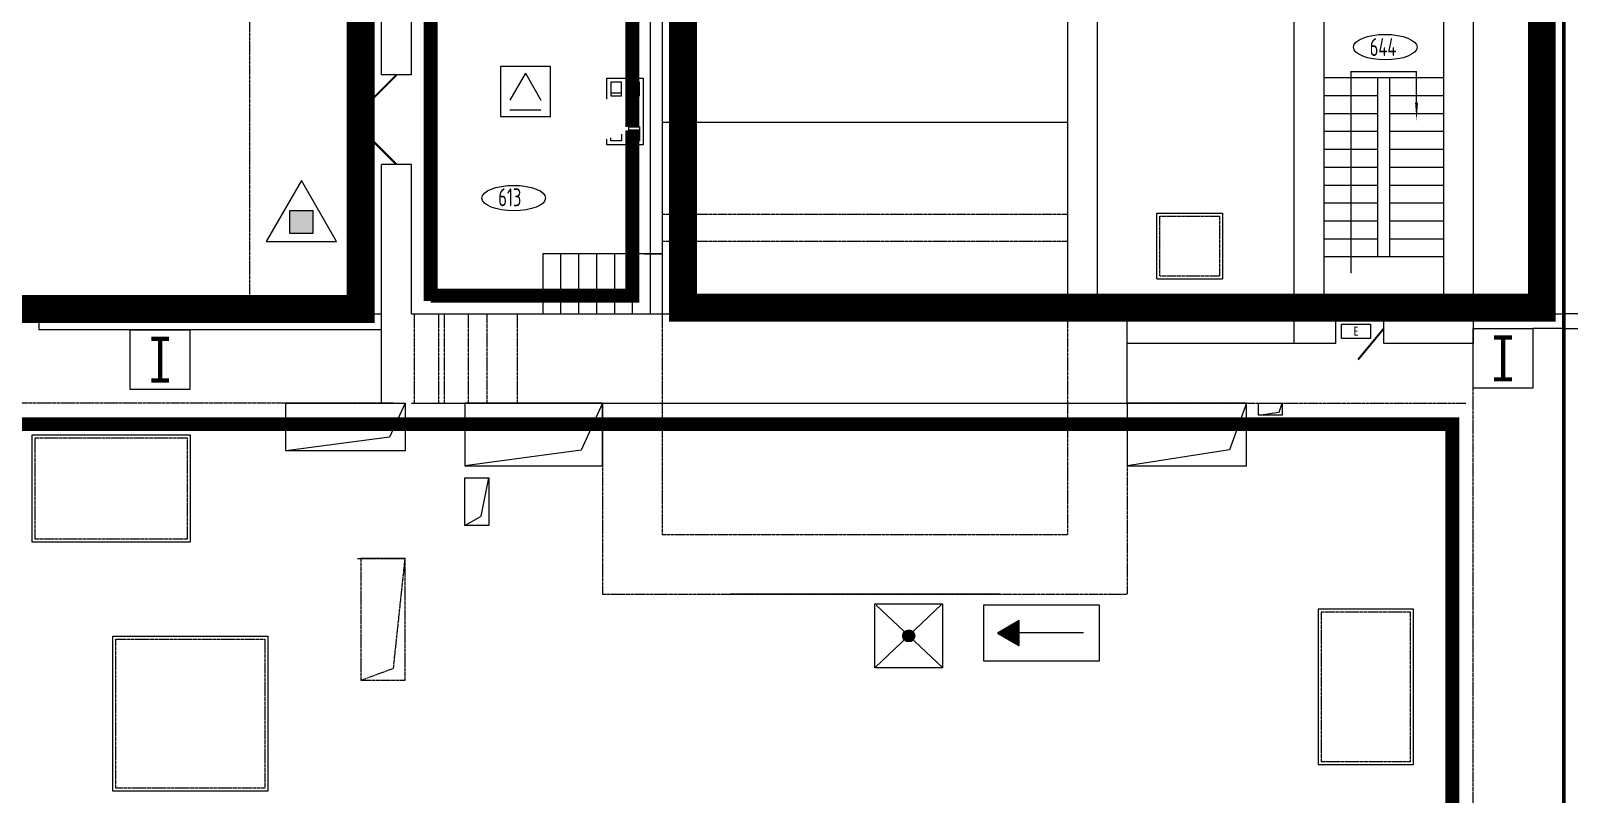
# Model space of a CAD drawing. Header units: millimetres. Extents: x 2756 to 52640, y 2442 to 34683.
# Drawn here: x 19436 to 30169, y 11333 to 16659 of the extents above; entities that cross this region are included whole.
import ezdxf

# ---------------------------------------------------------------- set-up
doc = ezdxf.new("R2010")
doc.units = ezdxf.units.MM
doc.linetypes.add('ACAD_ISO02W100', pattern=[15, 12, -3])
for name, color, linetype, lineweight in [('D0墙体', 7, 'Continuous', 0), ('D0标注及说明', 7, 'Continuous', 0), ('D1墙体', 7, 'Continuous', 0), ('D2墙体', 7, 'Continuous', 0), ('SFS-A', 1, 'Continuous', 0), ('TK', 7, 'Continuous', 20)]:
    doc.layers.add(name, color=color, linetype=linetype, lineweight=lineweight)
for name, color, linetype in [('LYQ2', 2, 'Continuous'), ('qx-txt', 7, 'Continuous'), ('报警设备', 6, 'Continuous')]:
    doc.layers.add(name, color=color, linetype=linetype)
doc.styles.add('文字及标注', font='tssdeng.shx', dxfattribs={"width": 0.7, "bigfont": 'hztxt.shx'})

# ---------------------------------------------------------------- blocks, each defined once
blk = doc.blocks.new('SL-点型感光探测器')
at = {"color": 7, "lineweight": 0}
for q in [(-155.3580499143718, 162.6386189311888), (155.3580499143427, 162.6386189311888)]:
    blk.add_line((-1.449507180950604e-11, 435.2970977849081), q, dxfattribs=at)
at = {"color": 7, "lineweight": 0, "ltscale": 2}
blk.add_line((-155.3580499143718, 65.18490789255156), (155.3580499143427, 65.18490789255156), dxfattribs=at)
at = {"color": 1, "lineweight": 0}
blk.add_lwpolyline([(-250.0000000000146, 500), (-250.0000000000146, 0), (249.9999999999854, 0), (249.9999999999854, 500), (-250.0000000000146, 500)], dxfattribs=at)
blk = doc.blocks.new('$ATTACHMENT$00000214')
at = {"lineweight": 0}
blk.add_hatch(color=1, dxfattribs=at).paths.add_polyline_path([(-64.92232553117356, 1.936813719180464), (64.922325531159, 1.936813719180464), (64.922325531159, -127.9078373431521), (-64.92232553117356, -127.9078373431521)])
at = {"color": 1, "lineweight": 0}
for points in [[(0, 171.8081853693711), (-198.3870041439732, -171.8081853693711), (198.3870041439732, -171.8081853693711)], [(-64.92232553117356, 1.936813719180464), (64.922325531159, 1.936813719180464), (64.922325531159, -127.9078373431521), (-64.92232553117356, -127.9078373431521)]]:
    blk.add_lwpolyline(points, close=True, dxfattribs=at)
blk = doc.blocks.new('A$C765B60D6')
at = {"color": 3, "lineweight": 5}
blk.add_lwpolyline([(0, 771.6371160402196), (1585.686911560129, 771.6371160402196), (1585.686911560129, 0), (0, 0)], close=True, dxfattribs=at)
at = {"color": 3, "lineweight": 5, "width": 0.8}
blk.add_text('E', height=496.1288737534639, dxfattribs=at).set_placement((663.0202922341414, 141.1532209556608))
blk = doc.blocks.new('A$C39B32D12')
at = {"layer": 'qx-txt', "lineweight": 0}
h = blk.add_hatch(color=3, dxfattribs=at)
edge = h.paths.add_edge_path()
edge.add_arc((325.1512975692749, 305.7253608094761), 57.27387669861436, 0, 360)
at = {"layer": 'qx-txt', "color": 3, "lineweight": 0}
for p, q in [((644.0317051261663, 608.9237638772465), (0.3758913278579712, 0.2877703091362491)), ((11.49230728670955, 600.232866265811), (647.8176971897483, 1.229672488989308))]:
    blk.add_line(p, q, dxfattribs=at)
blk.add_lwpolyline([(-0.0003851838409900665, 614.8428562376648), (649.0975018683821, 614.8428562376648), (649.0975018683821, 0.0009058236610144377), (-0.0003851838409900665, 0.0009058236610144377)], close=True, dxfattribs=at)
blk.add_circle((325.1512975692749, 305.7253608094761), 57.27387669861436, dxfattribs=at)
blk = doc.blocks.new('A$C6C9F09AC')
at = {"lineweight": 0}
h = blk.add_hatch(dxfattribs=at)
h.set_pattern_fill('_USER', color=3, scale=0.7, angle=180, style=0, pattern_type=0)
h.set_pattern_definition([(180, (764544.5928452448, -47447.62818769588), (-8.572527594031472e-17, -0.7), [])])
h.paths.add_polyline_path([(130.6828948773909, 269.258340880333), (338.5600067856722, 149.2404343618255), (338.5600067856722, 389.2762473988405)])
at = {"color": 3, "lineweight": 0}
blk.add_line((958.9542932850309, 270.6297503627284), (270.4263626234606, 270.6297503627284), dxfattribs=at)
for points in [[(1109.980838092277, -8.731149137020111e-11), (2.328306436538696e-10, -8.731149137020111e-11), (2.328306436538696e-10, 540.1459812280664), (1109.980838092277, 540.1459812280664)], [(130.6828948773909, 269.258340880333), (338.5600067856722, 149.2404343618255), (338.5600067856722, 389.2762473988405)]]:
    blk.add_lwpolyline(points, close=True, dxfattribs=at)

msp = doc.modelspace()

# ---------------------------------------------------------------- linework, layer by layer
at = {"color": 5, "const_width": 194.8072896}
msp.add_lwpolyline([(2908.365023330174, 24449.53920148479), (29977.80893894387, 24449.53920148479), (29977.80893894387, 14727.32616438079), (23986.54138168888, 14727.32616438079), (23986.54138168888, 18391.6476178116), (21737.24967123041, 18391.6476178116), (21737.24967123041, 14718.72547315681), (16029.13422626242, 14718.72547315681), (16029.13422626242, 18391.6476178116), (13779.84251580396, 18391.6476178116), (13779.84251580396, 14831.42620603522), (2908.365023330174, 14831.42620603522)], close=True, dxfattribs=at)
at = {"color": 1, "const_width": 97.40364480000002}
for points in [[(23632.235831912, 15987.82045532859), (23632.235831912, 18129.16134705828), (22225.51142569524, 18129.16134705828), (22225.51142569524, 15620.69596929676)], [(22225.51142569524, 14810.45203105747), (23632.235831912, 14810.45203105747), (23632.235831912, 15964.22155291252)], [(22225.51142569524, 15620.69596929676), (22225.51142569524, 14772.97601620518)]]:
    msp.add_lwpolyline(points, dxfattribs=at)
msp.add_lwpolyline([(29353.20869126156, 13914.61502395585), (3116.565105906775, 13914.61502395585), (3116.565105906775, 5046.022325732891), (29353.20869126156, 5046.022325732891)], close=True, dxfattribs=at)
at = {"layer": 'D0墙体', "color": 0}
for p, q in [((30132.24240942099, 4691.716775968118), (30132.24240942099, 25604.37999819711)), ((30132.24240942099, 4691.716775966954), (30132.24240942099, 25604.37999819571)), ((30123.91440614368, 4691.716775968118), (30123.91440614368, 24595.64466868472)), ((30140.57041269806, 4691.716775966954), (30140.57041269806, 24595.64466868332)), ((26875.99311821474, 22066.01366557894), (26875.99311821474, 14685.32073883517)), ((23840.43591448883, 21857.81358302923), (23840.43591448883, 15101.72090396183)), ((26667.79303566212, 21857.81358302923), (26667.79303566212, 14685.32073883517)), ((21883.35513843023, 16350.92139932062), (21883.35513843023, 18328.82218362615)), ((22091.55522100729, 16350.92139932062), (22091.55522100729, 18245.54215061167)), ((23757.15588145316, 18245.54215061167), (23757.15588145316, 15101.72090396183)), ((22091.55522100729, 16350.92139932062), (21883.35513843023, 16350.92139932062)), ((29291.11407590899, 16330.10139105868), (28458.31374564915, 16330.10139105868)), ((28645.69381997347, 16374.31639247751), (28645.69381997347, 14968.97602482318)), ((28645.69381997347, 16374.31639247751), (29103.73400160865, 16374.31639247751)), ((28833.07389427358, 15080.90089571188), (28833.07389427358, 16330.10139105868)), ((28916.35392730901, 15080.90089571188), (28916.35392730901, 16330.10139105868)), ((29103.73400160865, 16154.2785561808), (29103.73400160865, 16374.31639247751)), ((28833.07389427358, 16205.18134153253), (28458.31374564915, 16205.18134153253)), ((29291.11407590899, 16205.18134153253), (28916.35392730901, 16205.18134153253)), ((26667.79303566212, 16017.80126722043), (23840.43591448883, 16017.80126722043)), ((28833.07389427358, 16080.26129199416), (28458.31374564915, 16080.26129199416)), ((29291.11407590899, 16080.26129199416), (28916.35392730901, 16080.26129199416)), ((28833.07389427358, 15955.34124245579), (28458.31374564915, 15955.34124245579)), ((29291.11407590899, 15955.34124245579), (28916.35392730901, 15955.34124245579)), ((28833.07389427358, 15830.42119292068), (28458.31374564915, 15830.42119292068)), ((29291.11407590899, 15830.42119292068), (28916.35392730901, 15830.42119292068)), ((21883.35513843023, 14060.72049115589), (21883.35513843023, 15726.32115162924)), ((22091.55522100729, 15726.32115162924), (21883.35513843023, 15726.32115162924)), ((22091.55522100729, 14685.32073883517), (22091.55522100729, 15726.32115162924)), ((28833.07389427358, 15705.50114337928), (28458.31374564915, 15705.50114337928)), ((29291.11407590899, 15705.50114337928), (28916.35392730901, 15705.50114337928)), ((28833.07389427358, 15580.58109384115), (28458.31374564915, 15580.58109384115)), ((29291.11407590899, 15580.58109384115), (28916.35392730901, 15580.58109384115)), ((28833.07389427358, 15455.66104430277), (28458.31374564915, 15455.66104430277)), ((29291.11407590899, 15455.66104430277), (28916.35392730901, 15455.66104430277)), ((27292.39328331998, 14928.91483543595), (27292.39328331998, 15386.95501706531)), ((27292.39328331998, 15386.95501706531), (27750.43346495563, 15386.95501706531)), ((27750.43346495563, 15386.95501706531), (27750.43346495563, 14928.91483543595)), ((28833.07389427358, 15330.74099477651), (28458.31374564915, 15330.74099477651)), ((29291.11407590899, 15330.74099477651), (28916.35392730901, 15330.74099477651)), ((28833.07389427358, 15205.82094523837), (28458.31374564915, 15205.82094523837)), ((29291.11407590899, 15205.82094523837), (28916.35392730901, 15205.82094523837)), ((23840.43591448883, 15101.72090396183), (23007.63558425367, 15101.72090396183)), ((23007.63558425367, 15101.72090396183), (23007.63558425367, 14685.32073883517)), ((23132.55563377109, 15101.72090396183), (23132.55563377109, 14685.32073883517)), ((23257.47568331225, 15101.72090396183), (23257.47568331225, 14685.32073883517)), ((23382.39573285365, 15101.72090396183), (23382.39573285365, 14685.32073883517)), ((23507.31578239505, 15101.72090396183), (23507.31578239505, 14685.32073883517)), ((23632.235831912, 15101.72090396183), (23632.235831912, 14685.32073883517)), ((23715.5158649479, 15101.72090396183), (23840.43591448883, 15101.72090396183)), ((23757.15588145316, 15101.72090396183), (23757.15588145316, 14685.32073883517)), ((23841.0378327338, 15101.72090396183), (23841.0378327338, 14685.32073883517)), ((29291.11407590899, 15080.90089571188), (28458.31374564915, 15080.90089571188)), ((27292.39328331998, 14928.91483543595), (27750.43346495563, 14928.91483543595)), ((15883.02875906261, 14685.32073883517), (21883.35513843023, 14685.32073883517)), ((19491.13618981428, 14685.32073883517), (19491.13618981428, 14572.620005957)), ((22091.55522100729, 14685.32073883517), (23840.43591448883, 14685.32073883517)), ((23840.43591448883, 14685.32073883517), (26667.79303566212, 14685.32073883517)), ((28250.11366312098, 14685.32073883517), (26875.99311821474, 14685.32073883517)), ((27084.19320079181, 14060.72049115589), (27084.19320079181, 14685.32073883517)), ((28541.59377868506, 14477.12065628232), (28541.59377868506, 14685.32073883517)), ((28874.71391077907, 14685.32073883517), (29291.11407590899, 14685.32073883517)), ((28874.71391077907, 14477.12065628232), (28874.71391077907, 14685.32073883517)), ((29374.39410892021, 14685.32073883517), (30123.91440614368, 14685.32073883517)), ((30890.09070992199, 14685.32073883401), (30140.57041269806, 14685.32073883401)), ((21883.35513843023, 14572.620005957), (19491.13618981428, 14572.620005957)), ((22091.55522100729, 14060.72049115589), (27084.19320079181, 14060.72049115589)), ((26194.25251309419, 12728.23996277052), (24315.71573642115, 12728.23996277052))]:
    msp.add_line(p, q, dxfattribs=at)
at = {"layer": 'D0墙体', "color": 0, "linetype": 'ACAD_ISO02W100'}
for p, q in [((26667.79303566212, 15376.54501294196), (23840.43591448883, 15376.54501294196)), ((27313.21329159694, 14949.7348436887), (27313.21329159694, 15366.13500880348)), ((27313.21329159694, 15366.13500880348), (27729.61345670265, 15366.13500880348)), ((27729.61345670265, 15366.13500880348), (27729.61345670265, 14949.7348436887)), ((26667.79303566212, 15189.16493862696), (23840.43591448883, 15189.16493862696)), ((27313.21329159694, 14949.7348436887), (27729.61345670265, 14949.7348436887)), ((23840.43591448883, 14685.32073883517), (23840.43591448883, 13144.64012789718)), ((26667.79303566212, 14685.32073883517), (26667.79303566212, 13144.64012789718)), ((21966.63517146566, 14060.72049115589), (15799.74872602717, 14060.72049115589)), ((23424.03574938336, 14060.72049115589), (23424.03574938336, 12728.23996277052)), ((27084.19320079181, 14060.72049115589), (27084.19320079181, 12728.23996277052)), ((27084.19320079181, 14060.72049115589), (29447.26413780529, 14060.72049115589)), ((29499.31415846138, 7981.27808042118), (29499.31415846138, 14164.82053205432)), ((23840.43591448883, 13144.64012789718), (26667.79303566212, 13144.64012789718)), ((21714.71307155778, 12978.08006184423), (22047.83320362805, 12978.08006184423)), ((21966.57979842144, 12212.44686110402), (22047.83320362805, 12978.08006184423)), ((23424.03574938336, 12728.23996277052), (27084.19320079181, 12728.23996277052)), ((21739.69708146164, 12128.62372501279), (21966.57979842144, 12212.44686110402))]:
    msp.add_line(p, q, dxfattribs=at)
for points in [[(16801.19112313431, 14685.32073883517), (20965.19277433408, 14685.32073883517), (20965.19277433408, 17183.72172955578), (16801.19112313431, 17183.72172955578)], [(20527.97260095188, 13111.32811469553), (19466.15217991112, 13111.32811469553), (19466.15217991112, 13819.20839539255), (20527.97260095188, 13819.20839539255)], [(22047.83320362805, 12978.08006184423), (21739.69708146164, 12978.08006184423), (21739.69708146164, 12128.62372501279), (22047.83320362805, 12128.62372501279)], [(29062.09398507918, 12603.31991324425), (28437.49373739641, 12603.31991324425), (28437.49373739641, 11562.31950043529), (29062.09398507918, 11562.31950043529)], [(21069.29281562273, 11374.93942613542), (20028.29240281074, 11374.93942613542), (20028.29240281074, 12415.93983894135), (21069.29281562273, 12415.93983894135)]]:
    msp.add_lwpolyline(points, close=True, dxfattribs=at)
at = {"layer": 'D0墙体', "color": 0}
for points in [[(28541.59377868506, 14477.12065628232), (28250.11366312098, 14477.12065628232), (28250.11366312098, 16933.88163047927), (29499.31415846138, 16933.88163047927), (29499.31415846138, 14477.12065628232), (28874.71391077907, 14477.12065628232)], [(28541.59377868506, 14685.32073883517), (28458.31374564915, 14685.32073883517), (28458.31374564915, 16725.68154792642), (29291.11407590899, 16725.68154792642), (29291.11407590899, 14685.32073883517), (28874.71391077907, 14685.32073883517)]]:
    msp.add_lwpolyline(points, dxfattribs=at)
msp.add_lwpolyline([(29103.73400160865, 16157.28580932113, 20.82000825597093, 0, 0), (29103.73400160865, 16029.35850665453, 0, 0, 0)], format="xyseb", dxfattribs=at)
at = {"layer": 'D0墙体', "color": 0, "const_width": 29.74286893710134}
for points in [[(20400.97055060937, 14510.15998119224), (20276.05050106798, 14510.15998119224)], [(20338.51052582622, 14510.15998119224), (20338.51052582622, 14218.67986561605)], [(29769.97426579692, 14518.76067240714), (29645.05421625552, 14518.76067240714)], [(29707.51424103868, 14518.76067240714), (29707.51424103868, 14227.28055682793)], [(20400.97055060937, 14218.67986561605), (20276.05050106798, 14218.67986561605)], [(29769.97426579692, 14227.28055682793), (29645.05421625552, 14227.28055682793)]]:
    msp.add_lwpolyline(points, dxfattribs=at)
at = {"layer": 'D0墙体', "color": 0}
for points in [[(20548.79260922837, 13090.5081064337), (19445.33217165837, 13090.5081064337), (19445.33217165837, 13840.02840364227), (20548.79260922837, 13840.02840364227)], [(21090.11282387571, 11354.11941788546), (20007.47239458174, 11354.11941788546), (20007.47239458174, 12436.75984719131), (21090.11282387571, 12436.75984719131)]]:
    msp.add_lwpolyline(points, close=True, dxfattribs=at)
at = {"layer": 'D0标注及说明', "color": 0}
for centre, major_axis, ratio in [((28885.20001607513, 16544.69193013213), (-222.0800880636899, 9.518938415054611e-14), 0.3999999999999999), ((22805.59059094879, 15491.68954594029), (-222.0800880636899, 9.518938415054612e-14), 0.4000000000000001)]:
    msp.add_ellipse(centre, major_axis=major_axis, ratio=ratio, dxfattribs=at)
at = {"layer": 'D1墙体', "color": 0}
for p, q in [((23455.26576176271, 16182.55427862893), (23455.26576176271, 16329.26859072983)), ((23455.26576176271, 16329.26859072983), (23709.26986247193, 16329.26859072983)), ((23709.26986247193, 16329.26859072983), (23709.26986247193, 15862.90040578708)), ((23557.28380220159, 16300.12057917882), (23482.33177249142, 16300.12057917882)), ((23482.33177249142, 16300.12057917882), (23482.33177249142, 16204.34854120357)), ((23482.33177249142, 16225.16854945329), (23557.28380220159, 16225.16854945329)), ((23557.28380220159, 16204.34854120357), (23557.28380220159, 16300.12057917882)), ((23682.20385174322, 16300.12057917882), (23607.25182203305, 16300.12057917882)), ((23607.25182203305, 16300.12057917882), (23607.25182203305, 16204.34854120357)), ((23607.25182203305, 16225.16854945329), (23682.20385174322, 16225.16854945329)), ((23682.20385174322, 16204.34854120357), (23682.20385174322, 16300.12057917882)), ((23482.33177249142, 16204.34854120357), (23557.28380220159, 16204.34854120357)), ((23607.25182203305, 16204.34854120357), (23682.20385174322, 16204.34854120357)), ((23455.26576176271, 15862.90040578708), (23455.26576176271, 15903.17910140558)), ((23482.33177249142, 15892.04841735019), (23482.33177249142, 15912.51500575585)), ((23557.28380220159, 15892.04841735019), (23482.33177249142, 15892.04841735019)), ((23557.28380220159, 15938.3682793371), (23557.28380220159, 15892.04841735019)), ((23607.25182203305, 15892.04841735019), (23607.25182203305, 15987.82045532859)), ((23607.25182203305, 15987.82045532859), (23682.20385174322, 15987.82045532859)), ((23607.25182203305, 15967.00044707875), (23682.20385174322, 15967.00044707875)), ((23682.20385174322, 15892.04841735019), (23607.25182203305, 15892.04841735019)), ((23682.20385174322, 15987.82045532859), (23682.20385174322, 15892.04841735019)), ((23709.26986247193, 15862.90040578708), (23455.26576176271, 15862.90040578708)), ((30123.91440614368, 14581.22069718098), (29915.71432356685, 14581.22069718098)), ((30140.57041269806, 14581.22069717958), (30348.77049527512, 14581.22069717958))]:
    msp.add_line(p, q, dxfattribs=at)
for points in [[(20546.71060840352, 14156.21984083919), (20130.31044327383, 14156.21984083919), (20130.31044327383, 14572.620005957), (20546.71060840352, 14572.620005957)], [(29915.71432356685, 14164.82053205432), (29499.31415846138, 14164.82053205432), (29499.31415846138, 14581.22069718098), (29915.71432356685, 14581.22069718098)], [(29082.91399333192, 12624.13992149421), (28416.67372914389, 12624.13992149421), (28416.67372914389, 11541.49949218534), (29082.91399333192, 11541.49949218534)]]:
    msp.add_lwpolyline(points, close=True, dxfattribs=at)
at = {"layer": 'D2墙体', "color": 0, "linetype": 'ACAD_ISO02W100'}
for p, q in [((22111.12602874529, 14685.32073883517), (22111.12602874529, 14060.72049115589)), ((22280.18449577302, 14685.32073883517), (22280.18449577302, 14060.72049115589)), ((22319.32611129837, 14685.32073883517), (22319.32611129837, 14060.72049115589)), ((22488.38457835032, 14685.32073883517), (22488.38457835032, 14060.72049115589))]:
    msp.add_line(p, q, dxfattribs=at)
at = {"layer": 'D2墙体', "color": 0}
for p, q in [((28250.11366312098, 14477.12065628232), (27084.19320079181, 14477.12065628232)), ((22047.83320362805, 14060.72049115589), (21938.09782073283, 13824.12994490043)), ((23424.03574938336, 14060.72049115589), (23275.56141672059, 13732.58149210215)), ((27916.99353100252, 14060.72049115589), (27798.00483997105, 13734.58852445791)), ((28145.37635373449, 13998.33181928252), (28166.83363008531, 14060.72049115589)), ((28000.27356403842, 13977.44045812931), (28145.37635373449, 13998.33181928252)), ((21938.09782073283, 13824.12994490043), (21215.03287341711, 13727.60035906467)), ((23275.56141672059, 13732.58149210215), (22464.23336878172, 13623.50031778534)), ((27798.00483997105, 13734.58852445791), (27084.19320079181, 13623.50031777928)), ((22577.76048902338, 13273.99651637129), (22630.79343482861, 13540.22028476201)), ((22464.23336878172, 13207.10015265891), (22577.76048902338, 13273.99651637129))]:
    msp.add_line(p, q, dxfattribs=at)
at = {"layer": 'D2墙体', "color": 0, "linetype": 'ACAD_ISO02W100'}
msp.add_lwpolyline([(22828.58351325532, 14060.72049115589), (22620.38343067825, 14060.72049115589), (22620.38343067825, 14685.32073884728), (22828.58351325532, 14685.32073884728)], close=True, dxfattribs=at)
at = {"layer": 'D2墙体', "color": 0}
for points in [[(22047.83320362805, 13727.60035906467), (21215.03287341711, 13727.60035906467), (21215.03287341711, 14060.72049115589), (22047.83320362805, 14060.72049115589)], [(23424.03574938336, 14060.72049115589), (22464.23336878172, 14060.72049115589), (22464.23336878172, 13623.50031778534), (23424.03574938336, 13623.50031778534)], [(27916.99353100252, 14060.72049115589), (27084.19320079181, 14060.72049115589), (27084.19320079181, 13623.50031777928), (27916.99353100252, 13623.50031777928)], [(28166.83363008531, 13977.44045812931), (28000.27356403842, 13977.44045812931), (28000.27356403842, 14060.72049115589), (28166.83363008531, 14060.72049115589)], [(22464.23336878172, 13540.22028476201), (22630.79343482861, 13540.22028476201), (22630.79343482861, 13207.10015265891), (22464.23336878172, 13207.10015265891)]]:
    msp.add_lwpolyline(points, close=True, dxfattribs=at)
at = {"layer": 'SFS-A', "color": 0, "ltscale": 2, "const_width": 13.880019384}
for points in [[(21987.45517969466, 16350.92139932062), (21767.56888726665, 16130.39333670566)], [(21987.45517969466, 15726.32115162924), (21766.62325724665, 15947.31006092884)], [(28874.71391077907, 14581.22069755886), (28695.67336844406, 14364.90385438889)]]:
    msp.add_lwpolyline(points, dxfattribs=at)
at = {"layer": 'TK', "color": 0, "ltscale": 2}
msp.add_line((28874.71391077907, 14581.22069755886), (28695.67336844406, 14364.90385438889), dxfattribs=at)

# ---------------------------------------------------------------- block references
at = {"color": 1, "lineweight": 25}
for name, p, xscale, yscale, zscale in [('A$C765B60D6', (28579.91061863242, 14513.32308320483), 0.1270500000100583, 0.1270500000100583, 0.12705), ('A$C39B32D12', (25325.51878276755, 12216.07178231087), 0.7260000000242144, 0.7260000000242144, 0.7260000000000001), ('A$C6C9F09AC', (26084.63097443487, 12261.66557496568), 0.7260000000242144, 0.7260000000242144, 0.7260000000000001)]:
    msp.add_blockref(name, p, dxfattribs=dict(at, xscale=xscale, yscale=yscale, zscale=zscale))
at = {"layer": 'LYQ2', "linetype": 'Continuous', "xscale": 1.234591197920963, "yscale": 1.234591197804548, "zscale": 1.23459119784}
msp.add_blockref('$ATTACHMENT$00000214', (21323.78886243733, 15401.58733931454), dxfattribs=at)
at = {"layer": '报警设备', "color": 6, "xscale": 0.6969600000884384, "yscale": 0.6969599999720231, "zscale": 0.6969600000000002}
msp.add_blockref('SL-点型感光探测器', (22886.48467855094, 16060.81825093264), dxfattribs=at)

# ---------------------------------------------------------------- texts
at = {"layer": 'D0标注及说明', "color": 0, "style": '文字及标注', "width": 0.7}
for s, height, p in [('644', 124.9200495358255, (28777.16599426404, 16482.45478820594)), ('613', 124.9200495358256, (22697.55656916168, 15434.71440848793))]:
    msp.add_text(s, height=height, dxfattribs=at).set_placement(p)

doc.saveas('drawing.dxf')
